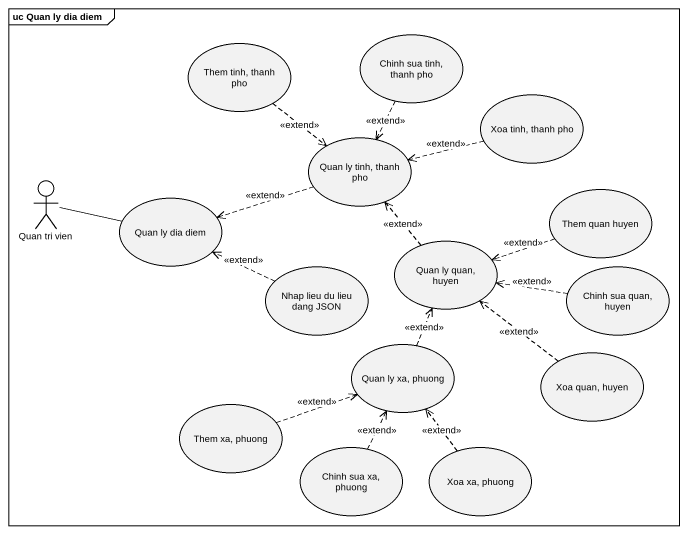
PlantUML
@startuml
mainframe uc Quan ly dia diem
usecase "Them tinh, thanh pho" as Them_tinh_thanh_pho
usecase "Chinh sua tinh, thanh pho" as Chinh_sua_tinh_thanh_pho
usecase "Xoa tinh, thanh pho" as Xoa_tinh_thanh_pho
usecase "Quan ly tinh, thanh pho" as Quan_ly_tinh_thanh_pho
actor "Quan tri vien" as Quan_tri_vien
usecase "Quan ly dia diem" as Quan_ly_dia_diem
usecase "Them quan huyen" as Them_quan_huyen
usecase "Quan ly quan, huyen" as Quan_ly_quan_huyen
usecase "Nhap lieu du lieu dang JSON" as Nhap_lieu_du_lieu_dang_JSON
usecase "Chinh sua quan, huyen" as Chinh_sua_quan_huyen
usecase "Quan ly xa, phuong" as Quan_ly_xa_phuong
usecase "Xoa quan, huyen" as Xoa_quan_huyen
usecase "Them xa, phuong" as Them_xa_phuong
usecase "Chinh sua xa, phuong" as Chinh_sua_xa_phuong
usecase "Xoa xa, phuong" as Xoa_xa_phuong
Them_tinh_thanh_pho ..> Quan_ly_tinh_thanh_pho : <<extend>>
Chinh_sua_tinh_thanh_pho ..> Quan_ly_tinh_thanh_pho : <<extend>>
Xoa_tinh_thanh_pho .left.> Quan_ly_tinh_thanh_pho : <<extend>>
Quan_ly_tinh_thanh_pho .left.> Quan_ly_dia_diem : <<extend>>
Quan_ly_dia_diem -left- Quan_tri_vien
Them_quan_huyen .left.> Quan_ly_quan_huyen : <<extend>>
Quan_ly_quan_huyen .up.> Quan_ly_tinh_thanh_pho : <<extend>>
Nhap_lieu_du_lieu_dang_JSON .left.> Quan_ly_dia_diem : <<extend>>
Chinh_sua_quan_huyen .left.> Quan_ly_quan_huyen : <<extend>>
Quan_ly_xa_phuong .up.> Quan_ly_quan_huyen : <<extend>>
Xoa_quan_huyen .up.> Quan_ly_quan_huyen : <<extend>>
Them_xa_phuong .right.> Quan_ly_xa_phuong : <<extend>>
Chinh_sua_xa_phuong .up.> Quan_ly_xa_phuong : <<extend>>
Xoa_xa_phuong .up.> Quan_ly_xa_phuong : <<extend>>
@enduml
